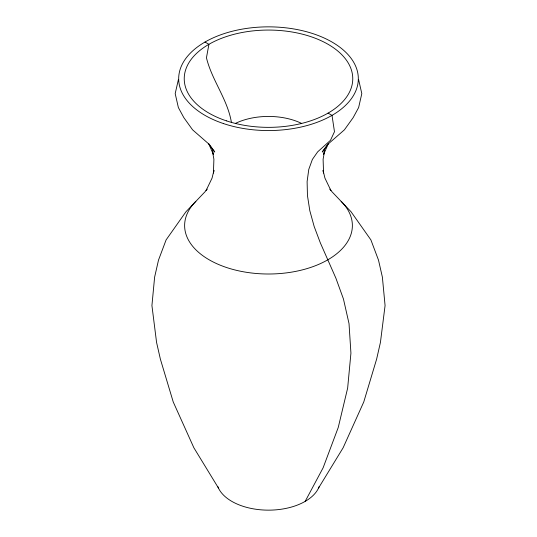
<?xml version="1.0" encoding="UTF-8"?>
<svg xmlns="http://www.w3.org/2000/svg" width="537" height="537" viewBox="0 0 537 537"><rect width="100%" height="100%" fill="white"/><g stroke="black" fill="none" stroke-linecap="round" stroke-linejoin="round"><path stroke-width="0.81" d="M213.424 173.075L213.901 159.288L212.269 150.232M324.731 150.232L323.099 159.288L323.576 173.075M178.371 79.677L175.19 93.619L178.371 107.561L183.829 117.616L192.588 129.826L208.269 143.52L214.753 152.011L208.557 143.366L213.471 154.629L212.766 151.535M213.592 172.323L213.934 170.826M324.234 151.535L323.529 154.629L328.443 143.366L322.247 152.011L328.731 143.52L344.412 129.826L353.171 117.616L358.629 107.561L361.81 93.619L358.629 79.677M213.968 170.31L212.055 178.116L206.107 190.507L207.027 189.219M305.164 501.383L323.133 467.767L338.236 427.499L347.647 388.11L350.929 353.151L349.023 323.616L343.458 299.022L335.9 278.193L320.32 242.831L314.179 226.527L309.815 210.705L307.446 195.555L307.11 181.58L308.782 169.377L312.38 159.429L317.676 151.837L330.483 140.305L334.477 131.713L332.007 115.374L328.08 113.106M318.589 487.958L343.13 447.771L363.764 401.971L376.618 359.139L380.431 342.411L385.076 305.56L382.378 277.126L378.498 260.109L370.899 239.905L351.05 211.759L331.967 191.756L330.08 189.199M206.92 189.199L205.033 191.756L185.95 211.759L166.101 239.905L158.502 260.109L154.622 277.126L151.924 305.56L156.569 342.411L160.382 359.139L173.236 401.971L193.87 447.771L218.411 487.958M204.993 42.04L208.92 44.309L206.45 57.795C211.893 80.268 227.366 98.983 231.346 121.993M329.973 189.219L330.893 190.507L324.945 178.116L323.032 170.31M323.066 170.826L323.408 172.323M341.143 201.362A83.879 48.431 0 0 1 268.5 274.004A83.879 48.431 0 0 1 195.857 201.362M235.689 123.268A51.411 29.683 0 0 1 301.311 123.268M319.22 486.448A51.854 29.938 0 0 1 268.5 510.15A51.854 29.938 0 0 1 217.78 486.448M226.372 120.838A84.262 48.645 0 0 0 352.762 78.704A84.262 48.645 0 0 0 226.372 36.576A84.262 48.645 0 0 0 226.372 120.838M223.593 123.611A89.82 51.854 0 0 0 358.32 78.704A89.82 51.854 0 0 0 223.593 33.797A89.82 51.854 0 0 0 223.593 123.611"/></g></svg>
